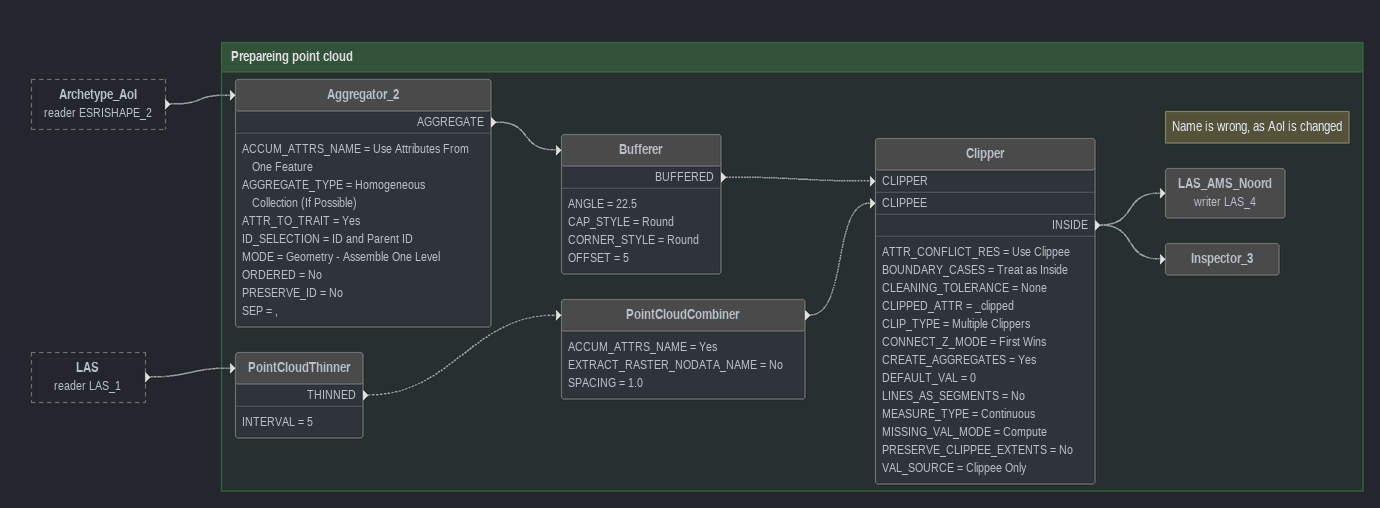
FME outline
Archetype_AoI (reader ESRISHAPE_2) [outside]
    -> Aggregator_2 [off]
LAS (reader LAS_1) [outside]
    -> PointCloudThinner [off]

Bookmark: Prepareing point cloud
Aggregator_2 [off]
    ACCUM_ATTRS_NAME = Use Attributes From One Feature
    AGGREGATE_TYPE = Homogeneous Collection (If Possible)
    ATTR_TO_TRAIT = Yes
    ID_SELECTION = ID and Parent ID
    MODE = Geometry - Assemble One Level
    ORDERED = No
    PRESERVE_ID = No
    SEP = ,
    AGGREGATE -> Bufferer [off]
Bufferer [off]
    ANGLE = 22.5
    CAP_STYLE = Round
    CORNER_STYLE = Round
    OFFSET = 5
    BUFFERED -> Clipper [CLIPPER] [off]
PointCloudThinner [off]
    INTERVAL = 5
    THINNED -> PointCloudCombiner [off]
PointCloudCombiner [off]
    ACCUM_ATTRS_NAME = Yes
    EXTRACT_RASTER_NODATA_NAME = No
    SPACING = 1.0
    -> Clipper [CLIPPEE] [off]
Clipper [off]
    ATTR_CONFLICT_RES = Use Clippee
    BOUNDARY_CASES = Treat as Inside
    CLEANING_TOLERANCE = None
    CLIPPED_ATTR = _clipped
    CLIP_TYPE = Multiple Clippers
    CONNECT_Z_MODE = First Wins
    CREATE_AGGREGATES = Yes
    DEFAULT_VAL = 0
    LINES_AS_SEGMENTS = No
    MEASURE_TYPE = Continuous
    MISSING_VAL_MODE = Compute
    PRESERVE_CLIPPEE_EXTENTS = No
    VAL_SOURCE = Clippee Only
    INSIDE -> Inspector_3 [off]
    INSIDE -> LAS_AMS_Noord (writer LAS_4) [off]
Note: Name is wrong, as AoI is changed
LAS_AMS_Noord (writer LAS_4) [off]
Inspector_3 [off]
